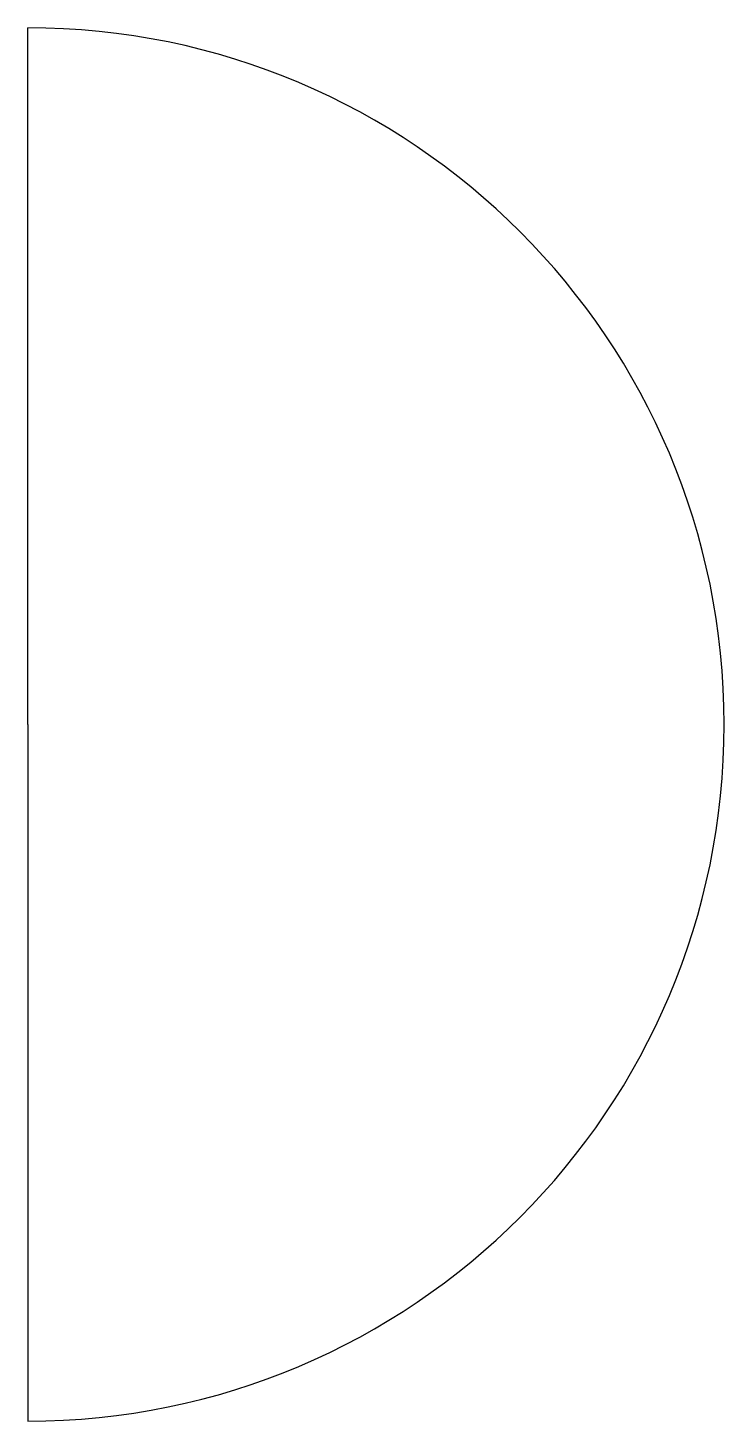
# Model space of a CAD drawing. Header units: millimetres. Extents: x -0.6 to 7.7, y 50 to 66.7.
import ezdxf

# ---------------------------------------------------------------- set-up
doc = ezdxf.new("R2010")
doc.units = ezdxf.units.MM
doc.layers.get('0').update_dxf_attribs({"linetype": 'CONTINUOUS'})

msp = doc.modelspace()

# ---------------------------------------------------------------- linework, layer by layer
for q in [(-0.622, 66.731), (-0.622, 50)]:
    msp.add_line((-0.622, 58.366), q)
msp.add_arc((-0.622, 58.366), 8.366, -90, 90)

doc.saveas('drawing.dxf')
